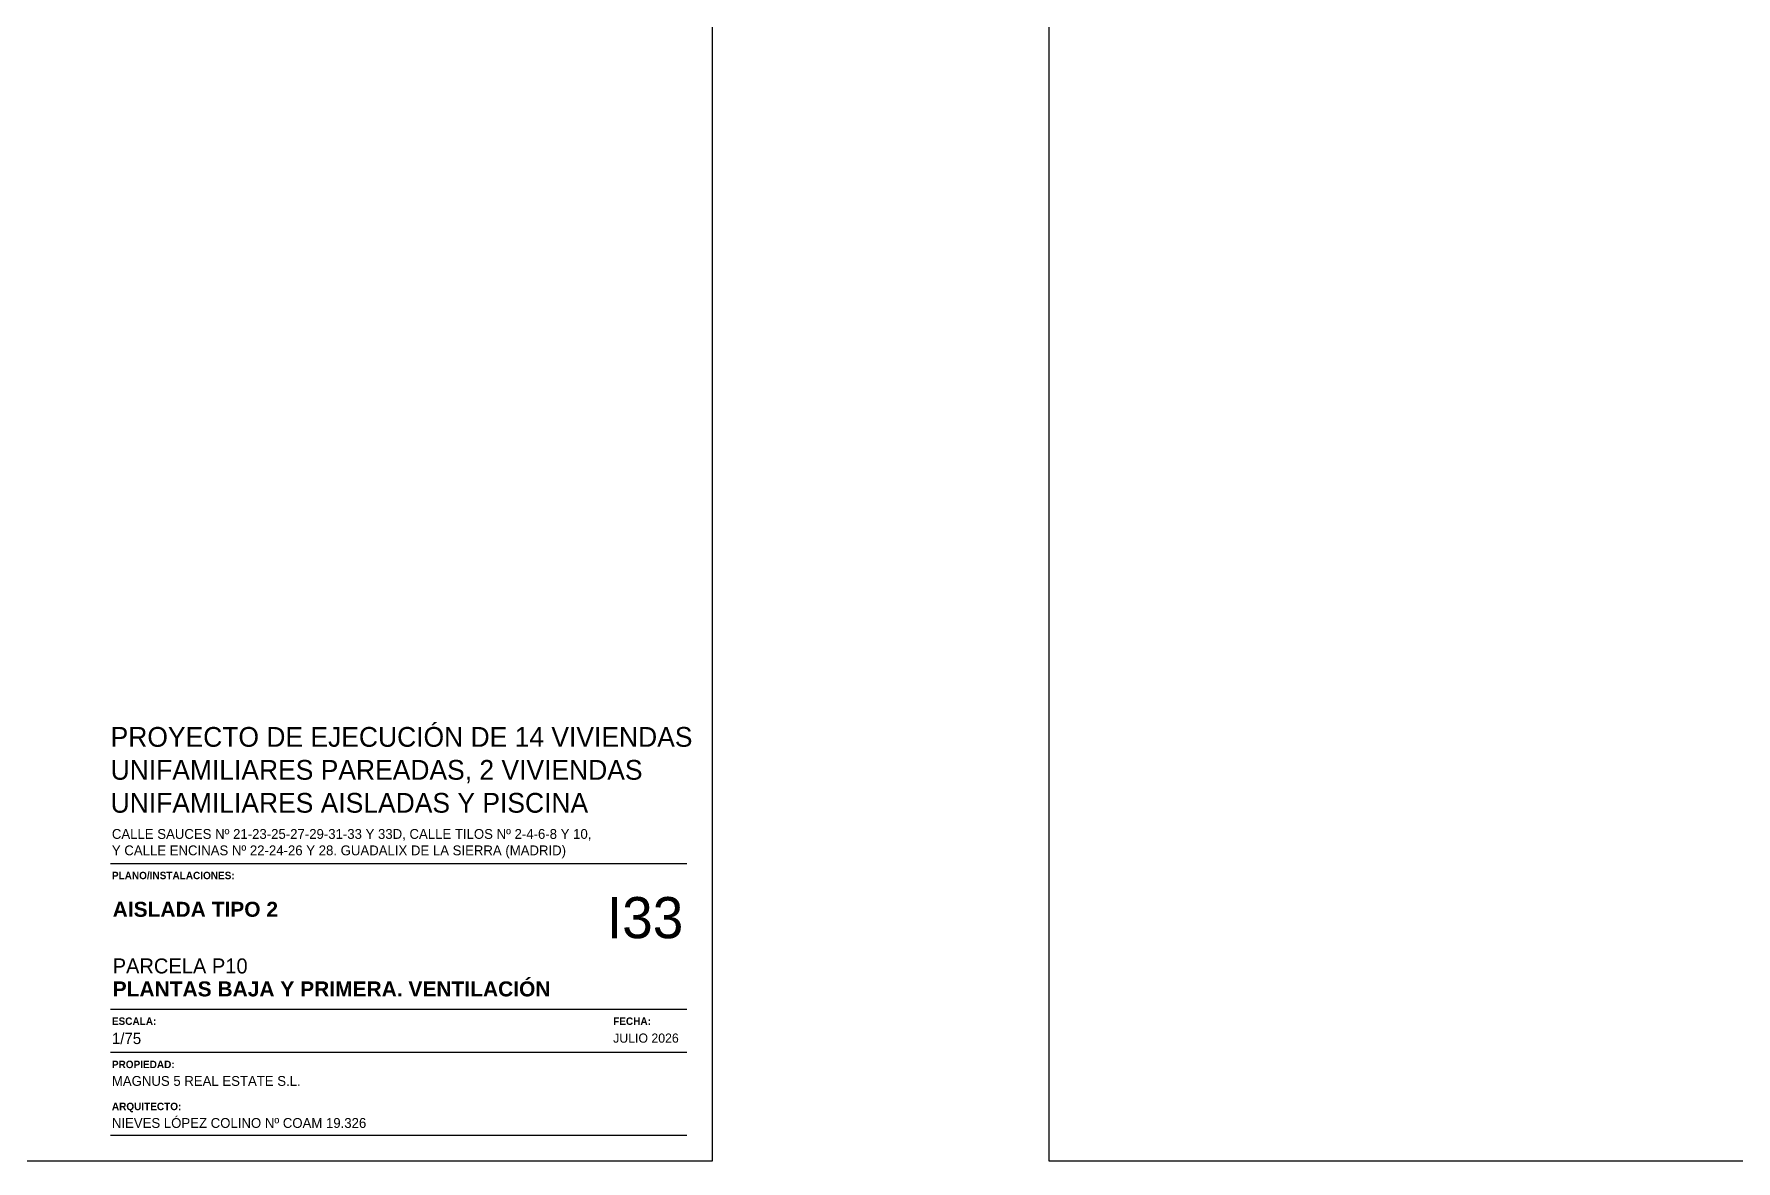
# Model space of a CAD drawing. Header units: millimetres. Extents: x 441156 to 441876, y 4514765 to 4515211.
# Drawn here: x 441317.02 to 441336.81, y 4514917.17 to 4514930.28 of the extents above; entities that cross this region are included whole.
import ezdxf

# ---------------------------------------------------------------- set-up
doc = ezdxf.new("R2010")
doc.units = ezdxf.units.MM
doc.layers.add('01_cartela', color=6, linetype='Continuous', plot=False)
doc.layers.add('01_texto cartela', color=5, linetype='Continuous')
doc.styles.add('Century Gothic', font='', dxfattribs={"height": 2})
doc.styles.add('Century Gothic_3', font='', dxfattribs={"height": 4.5})
doc.styles.add('Century Gothic_5', font='', dxfattribs={"height": 2.5})
doc.styles.add('Century Gothic_6', font='', dxfattribs={"height": 11})
doc.styles.add('NIEVES3', font='swisseb.ttf')
doc.styles.get('Century Gothic').set_extended_font_data('Century Gothic')
doc.styles.get('Century Gothic_3').set_extended_font_data('Century Gothic')
doc.styles.get('Century Gothic_5').set_extended_font_data('Century Gothic')
doc.styles.get('Century Gothic_6').set_extended_font_data('Century Gothic')

msp = doc.modelspace()

# ---------------------------------------------------------------- linework, layer by layer
at = {"layer": '01_cartela', "color": 3}
for points in [[(441294.27109342, 4514938.70368948), (441294.27109342, 4514917.16866547), (441324.90908148, 4514917.16866547), (441324.90908148, 4514938.70368948)], [(441328.82145805, 4514938.70368948), (441328.82145805, 4514917.16866547), (441359.45944611, 4514917.16866547), (441359.45944611, 4514938.70368948)]]:
    msp.add_lwpolyline(points, close=True, dxfattribs=at)
at = {"layer": '01_texto cartela', "color": 5}
for p, q in [((441317.90780833, 4514920.62957194), (441324.60908148, 4514920.62957194)), ((441317.90780833, 4514918.93519257), (441324.60908148, 4514918.93519257)), ((441317.90780833, 4514918.43287313), (441324.60908148, 4514918.43287313)), ((441317.90780833, 4514917.46866547), (441324.60908148, 4514917.46866547))]:
    msp.add_line(p, q, dxfattribs=at)

# ---------------------------------------------------------------- texts
for s, insert, char_height, width, attachment_point, style in [('\\PPROYECTO DE EJECUCIÓN DE 14 VIVIENDAS UNIFAMILIARES PAREADAS, 2 VIVIENDAS UNIFAMILIARES AISLADAS Y PISCINA', (441317.90780833, 4514922.59938303), 0.23, 6.8221698289, 1, 'Century Gothic_3'), ('CALLE SAUCES Nº 21-23-25-27-29-31-33 Y 33D, CALLE TILOS Nº 2-4-6-8 Y 10, \\PY CALLE ENCINAS Nº 22-24-26 Y 28. GUADALIX DE LA SIERRA (MADRID)', (441317.92260222, 4514921.02928341), 0.114550418, 9.2468106263, 1, 'Century Gothic'), ('{\\fCentury Gothic|b1|i0|c0|p34;PLANO/INSTALACIONES: }', (441317.92260222, 4514920.53231448), 0.0870135776, 2.1171461181, 1, 'Century Gothic'), ('\\pt2.3273;\\PPARCELA P10', (441317.93147855, 4514919.34712375), 0.1745530179, 7.0090801689, 7, 'Century Gothic_5'), ('\\pt2.3273;PLANTAS BAJA Y PRIMERA. VENTILACIÓN', (441317.93147855, 4514919.0799515), 0.1745530179, 7.0090801689, 7, 'NIEVES3'), ('{\\fCentury Gothic|b1|i0|c0|p34;ESCALA: }', (441317.92260222, 4514918.83793511), 0.0870135776, 2.1171461181, 1, 'Century Gothic'), ('{\\fCentury Gothic|b1|i0|c0|p34;FECHA: }', (441323.75346964, 4514918.83793511), 0.0870135776, 2.1171461181, 1, 'Century Gothic'), ('1/75', (441317.92260222, 4514918.65930267), 0.130914763, 2.1171461181, 1, 'Century Gothic'), ('JULIO 2026', (441323.75346964, 4514918.65107596), 0.106913723, 3.5043768434, 1, 'Century Gothic'), ('{\\fCentury Gothic|b1|i0|c0|p34;PROPIEDAD:}', (441317.92260222, 4514918.33525004), 0.0870135776, 0.8370923696, 1, 'Century Gothic'), ('MAGNUS 5 REAL ESTATE S.L.', (441317.92260222, 4514918.15661761), 0.114550418, 4.882308024, 1, 'Century Gothic'), ('{\\fCentury Gothic|b1|i0|c0|p34;ARQUITECTO:}', (441317.92260222, 4514917.84616477), 0.0870135776, 0.8370923696, 1, 'Century Gothic'), ('NIEVES LÓPEZ COLINO Nº COAM 19.326', (441317.92260222, 4514917.66753233), 0.114550418, 3.6515309653, 1, 'Century Gothic')]:
    msp.add_mtext(s, dxfattribs=dict(at, insert=insert, char_height=char_height, width=width, attachment_point=attachment_point, style=style))
at = {"layer": '01_texto cartela', "color": 1}
for s, insert, char_height, width, attachment_point, style in [('\\pt2.3273;AISLADA TIPO 2 ', (441317.93147855, 4514920.0059354), 0.1745530179, 7.0090801689, 7, 'NIEVES3'), ('I33', (441324.56955424, 4514920.23805102), 0.478574677, 1.0498533469, 3, 'Century Gothic_6')]:
    msp.add_mtext(s, dxfattribs=dict(at, insert=insert, char_height=char_height, width=width, attachment_point=attachment_point, style=style))

doc.saveas('drawing.dxf')
